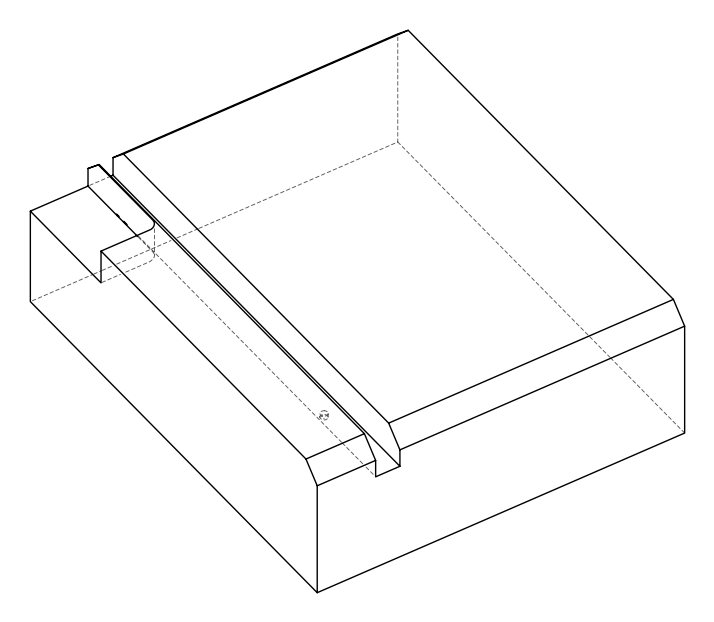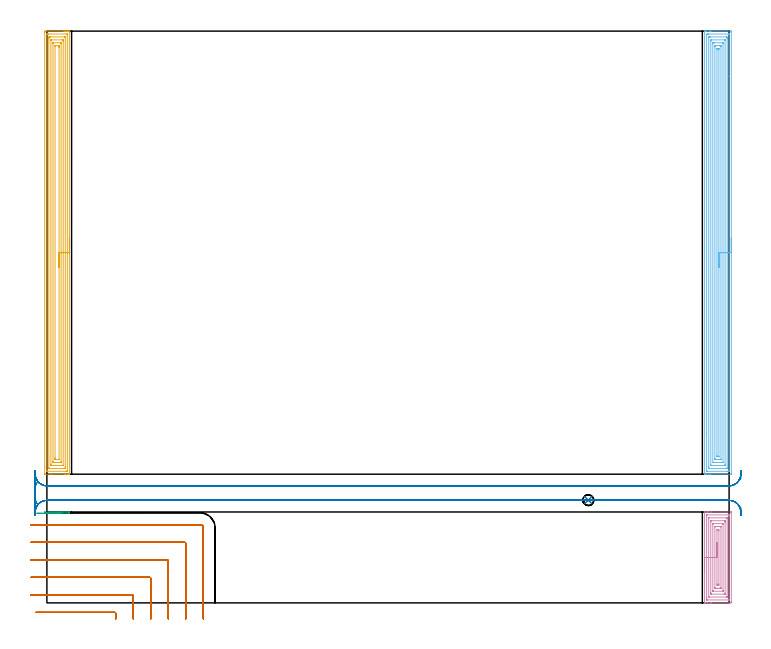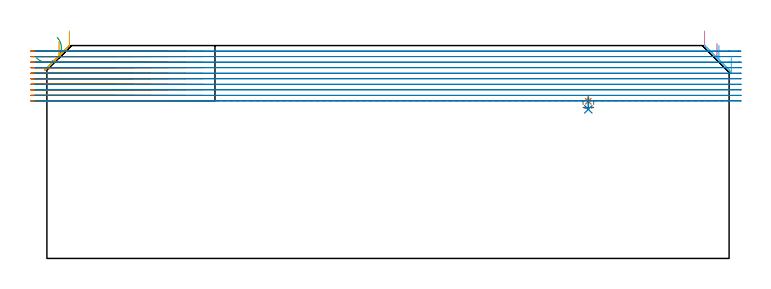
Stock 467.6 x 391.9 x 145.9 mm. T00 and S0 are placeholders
(PLAN: 8 operations, 3 tool changes, 73.5 min)
(1 SPOT_DRILL | STEP1POCKET | NXT0321_9005460120000 | 0.04 min | 4146 mm3)
(2 DRILL_BLIND_HOLE_INTO_CENTER | STEP1POCKET | NXT0301_045 | 0.04 min | 231 mm3)
(3 AREA_MILL | FG_CHAMFER_SURFACE | UGT0205_001 | 0.33 min | 2262 mm3)
(4 AREA_MILL_1 | FG_CHAMFER_SURFACE_1 | UGT0205_001 | 3.77 min | 11720 mm3)
(5 AREA_MILL_2 | FG_CHAMFER_SURFACE_2 | UGT0205_001 | 14.93 min | 44436 mm3)
(6 AREA_MILL_3 | FG_CHAMFER_SURFACE_3 | UGT0205_001 | 17.29 min | 52149 mm3)
(7 MILL_CORNER_NOTCH_RECTANGULAR | CORNER_NOTCH_RECTANGULAR | NXT0201_012 | Follow Part, ap 4, ae 75% | 16.27 min | 266678 mm3)
(8 MILL_RECTANGULAR_SLOT | SLOT_RECTANGULAR | NXT0201_012 | Follow Part, ap 4, ae 75% | 20.84 min | 450119 mm3)
(TOOL NXT0321_9005460120000 | NC Spot Drill, 142deg, 12mm, Carbide, Uncoated | D12 PA142 FL30 Z2)
(TOOL NXT0301_045 | Carbide Drill 7.4mm [860.1-0740-022A1-MM 2214] | D7.4 PA140 FL41 Z2)
(TOOL UGT0205_001 | Chamfer Mill 20 x 3 x 45 deg. | D20 FL50 Z2)
(TOOL NXT0201_012 | ENDMILL 16mm [2P460-1600-NA 1630] | D16 FL38 Z6)
(OP 1 SPOT_DRILL)
G17 G21 G94 G90
T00 M6
G54
G17 G0 G90 X371.1 Y70.4 S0 M3
G43 Z155.9 H0
G94 G81 G98 Z107.681 F250. R111.
G80
M5
M2
(OP 2 DRILL_BLIND_HOLE_INTO_CENTER)
G17 G21 G94 G90
T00 M6
G54
G17 G0 G90 X371.1 Y70.4 S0 M3
G43 Z155.9 H1
G94 G81 G98 Z102.2 F250. R110.
G80
M5
M2
(OP 3 AREA_MILL)
G17 G21 G94 G90
T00 M6
G54
G17 G0 G90 X6.95 Y61.5 S1061 M3
G43 Z155.9 H0
Z151.587
G94 G1 X7.539 Z150.944 F250.
X8.07 Z150.252
X8.539 Z149.516
X8.942 Z148.742
X9.276 Z147.936
X9.538 Z147.104
X9.727 Z146.252
X9.841 Z145.387
X9.879 Z144.516
X9.841 Z143.644
X9.727 Z142.779
X9.538 Z141.928
X9.276 Z141.096
X8.942 Z140.29
X8.539 Z139.516
X8.07 Z138.78
X7.539 Z138.088
X6.95 Z137.445
X-1.49 Z129.005
X-1.496 Y61.503 Z128.999
X-1.498 Y61.507 Z128.997
X-1.499 Y61.663 Z128.998
Y61.9 Z129.001
X-1.49 Y62.294 Z129.005
X-1.411 Y62.299 Z129.084
X8.719 Y62.3 Z139.212
X9.525 Z140.024
X11.371 Z141.871
X14.952 Z145.452
X15.393 Y62.29 Z145.893
X15.4 Y61.9 Z145.9
X15.393 Y61.51 Z145.893
X14.952 Y61.5 Z145.452
X9.524 Z140.024
X8.719 Z139.212
X6.95 Z137.445
X6.307 Z136.855
X5.615 Z136.324
X4.879 Z135.856
X4.105 Z135.453
X3.299 Z135.119
X2.467 Z134.857
X1.615 Z134.668
X0.75 Z134.554
X-0.121 Z134.516
X-0.993 Z134.554
X-1.858 Z134.668
X-2.709 Z134.857
X-3.541 Z135.119
X-4.347 Z135.453
X-5.121 Z135.856
X-5.857 Z136.324
X-6.549 Z136.855
X-7.192 Z137.445
G0 Z155.9
M5
M2
(OP 4 AREA_MILL_1)
G17 G21 G94 G90
T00 M6
G54
G17 G0 G90 X450.8 Y21.15 S1061 M3
G43 Z155.9 H0
G94 G1 Y21.188 Z155.028 F250.
Y21.302 Z154.163
Y21.491 Z153.312
Y21.753 Z152.48
Y22.087 Z151.674
Y22.49 Z150.9
Y22.958 Z150.164
Y23.49 Z149.472
Y24.079 Z148.829
Y24.722 Z148.239
Y25.414 Z147.708
Y26.15 Z147.24
Y26.924 Z146.837
Y27.73 Z146.503
Y28.562 Z146.241
Y29.414 Z146.052
Y30.278 Z145.938
Y31.15 Z145.9
Y62.209
X450.803 Y62.29 Z145.889
X450.876 Y62.297 Z145.817
X450.957 Y62.3 Z145.741
X452.577 Z144.121
X452.937 Z143.759
X453.117 Z143.58
X454.87 Z141.828
X455.567 Z141.127
X468.716 Z127.98
X469.069 Y62.296 Z127.628
X469.092 Y62.29 Z127.604
X469.098 Y62.266 Z127.598
X469.1 Y61.765 Z127.6
Y1.034
X469.098 Y0.535 Z127.602
X469.094 Y0.152 Z127.603
X469.091 Y0.01 Z127.605
X468.716 Y0. Z127.98
X455.567 Z141.127
X454.87 Z141.828
X454.69 Z142.007
X452.937 Z143.759
X452.577 Z144.121
X451.543 Z145.155
X451.184 Z145.514
X450.957 Z145.741
X450.878 Z145.815
X450.873 Y0.001 Z145.821
X450.803 Y0.01 Z145.889
X450.8 Y0.091 Z145.9
Y31.15
X452.214 Z144.486
X452.215 Y60.173 Z144.485
X452.216 Y60.265 Z144.484
X452.218 Y60.286 Z144.482
X452.22 Y60.289 Z144.48
X452.239 Y60.293 Z144.461
X452.326 Y60.297 Z144.374
X452.632 Y60.3 Z144.068
X466.963 Y60.299 Z129.737
X467.537 Y60.297 Z129.163
X467.636 Y60.29 Z129.064
X467.679 Y60.284 Z129.021
X467.683 Y60.149 Z129.017
X467.684 Y59.99 Z129.016
X467.686 Y59.259 Z129.014
Y59.103
X467.685 Y2.127 Z129.015
X467.684 Y2.035 Z129.016
X467.682 Y2.014 Z129.018
X467.68 Y2.011 Z129.02
X467.661 Y2.007 Z129.039
X467.574 Y2.003 Z129.126
X467.268 Y2. Z129.432
X452.937 Y2.001 Z143.763
X452.363 Y2.003 Z144.337
X452.264 Y2.01 Z144.436
X452.221 Y2.016 Z144.479
X452.217 Y2.151 Z144.483
X452.216 Y2.31 Z144.484
X452.214 Y3.041 Z144.486
Y3.197
Y31.15
X453.628 Z143.072
X453.629 Y58.216 Z143.071
X453.63 Y58.262 Z143.07
X453.632 Y58.284 Z143.068
X453.634 Y58.288 Z143.066
X453.648 Y58.292 Z143.052
X453.731 Y58.299 Z142.969
X466.086 Z130.614
X466.17 Y58.298 Z130.53
X466.225 Y58.294 Z130.475
X466.264 Y58.29 Z130.436
X466.266 Y58.276 Z130.434
X466.268 Y58.216 Z130.432
X466.271 Y58.029 Z130.429
Y4.084
X466.27 Y4.038 Z130.43
X466.268 Y4.016 Z130.432
X466.266 Y4.012 Z130.434
X466.252 Y4.008 Z130.448
X466.169 Y4.001 Z130.531
X453.814 Y4. Z142.886
X453.73 Y4.002 Z142.97
X453.675 Y4.006 Z143.025
X453.636 Y4.01 Z143.064
X453.634 Y4.024 Z143.066
X453.632 Y4.084 Z143.068
X453.629 Y4.271 Z143.071
X453.628 Y31.15 Z143.072
X455.043 Z141.657
Y55.553
X455.045 Y56.082 Z141.655
X455.048 Y56.26 Z141.652
X455.049 Y56.284 Z141.651
X455.062 Y56.29 Z141.638
X455.106 Y56.294 Z141.594
X455.198 Y56.298 Z141.502
X455.567 Y56.3 Z141.133
X455.706 Z140.994
X464.473 Y56.299 Z132.227
X464.727 Y56.294 Z131.973
X464.847 Y56.29 Z131.853
X464.85 Y56.223 Z131.85
X464.855 Y55.913 Z131.845
X464.857 Y55.553 Z131.843
Y55.023
Y6.747
X464.855 Y6.218 Z131.845
X464.852 Y6.04 Z131.848
X464.851 Y6.016 Z131.849
X464.838 Y6.01 Z131.862
X464.794 Y6.006 Z131.906
X464.702 Y6.002 Z131.998
X464.333 Y6. Z132.367
X464.194 Z132.506
X455.427 Y6.001 Z141.273
X455.173 Y6.006 Z141.527
X455.053 Y6.01 Z141.647
X455.05 Y6.077 Z141.65
X455.045 Y6.387 Z141.655
X455.043 Y6.747 Z141.657
Y7.277
Y31.15
X456.457 Z140.243
Y53.765
X456.46 Y54.216 Z140.24
X456.461 Y54.269 Z140.239
X456.463 Y54.288 Z140.237
X456.497 Y54.291 Z140.203
X456.634 Y54.296 Z140.066
X456.806 Y54.299 Z139.894
X462.942 Y54.3 Z133.758
X463.301 Y54.298 Z133.399
X463.361 Y54.296 Z133.339
X463.424 Y54.29 Z133.276
X463.437 Y54.285 Z133.263
X463.439 Y54.265 Z133.261
X463.441 Y54.213 Z133.259
X463.443 Y53.792 Z133.257
Y8.535
X463.44 Y8.084 Z133.26
X463.439 Y8.031 Z133.261
X463.437 Y8.012 Z133.263
X463.403 Y8.009 Z133.297
X463.266 Y8.004 Z133.434
X463.094 Y8.001 Z133.606
X456.958 Y8. Z139.742
X456.6 Y8.002 Z140.1
X456.539 Y8.004 Z140.161
X456.476 Y8.01 Z140.224
X456.463 Y8.015 Z140.237
X456.461 Y8.035 Z140.239
X456.459 Y8.087 Z140.241
X456.457 Y8.508 Z140.243
Y31.15
X457.871 Z138.829
Y52.004
X457.873 Y52.169 Z138.827
X457.875 Y52.25 Z138.825
X457.878 Y52.284 Z138.822
X457.912 Y52.292 Z138.788
X458.197 Y52.297 Z138.503
X458.781 Y52.3 Z137.919
X460.534 Z136.166
X461.411 Z135.289
X461.703 Y52.296 Z134.997
X461.995 Y52.29 Z134.705
X462.023 Y52.286 Z134.677
X462.025 Y52.26 Z134.675
X462.028 Y52.202 Z134.672
X462.029 Y52.114 Z134.671
Y52.004
Y10.296
X462.027 Y10.131 Z134.673
X462.025 Y10.05 Z134.675
X462.022 Y10.016 Z134.678
X461.988 Y10.008 Z134.712
X461.703 Y10.003 Z134.997
X461.119 Y10. Z135.581
X459.366 Z137.334
X458.489 Z138.211
X458.197 Y10.004 Z138.503
X457.905 Y10.01 Z138.795
X457.877 Y10.014 Z138.823
X457.875 Y10.04 Z138.825
X457.872 Y10.098 Z138.828
X457.871 Y10.186 Z138.829
Y10.296
Y31.15
X459.285 Z137.415
X459.286 Y49.342 Z137.414
X459.29 Y50.01 Z137.41
X459.292 Y50.229 Z137.408
X459.887 Y50.293 Z136.813
X459.95 Y50.29 Z136.75
X460.608 Y50.229 Z136.092
X460.613 Y49.558 Z136.087
X460.614 Y49.342 Z136.086
Y12.958
X460.61 Y12.29 Z136.09
X460.608 Y12.071 Z136.092
X460.013 Y12.007 Z136.687
X459.95 Y12.01 Z136.75
X459.292 Y12.071 Z137.408
X459.287 Y12.742 Z137.413
X459.286 Y12.958 Z137.414
X459.285 Y31.15 Z137.415
Y32.022 Z137.453
Y32.886 Z137.567
Y33.738 Z137.755
Y34.57 Z138.018
Y35.376 Z138.352
Y36.15 Z138.754
Y36.886 Z139.223
Y37.578 Z139.754
Y38.221 Z140.344
Y38.81 Z140.987
Y39.342 Z141.679
Y39.81 Z142.415
Y40.213 Z143.189
Y40.547 Z143.995
Y40.809 Z144.827
Y40.998 Z145.678
Y41.112 Z146.543
Y41.15 Z147.415
G0 Z155.9
M5
M2
(OP 5 AREA_MILL_2)
G17 G21 G94 G90
T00 M6
G54
G17 G0 G90 X15.4 Y250.05 S1061 M3
G43 Z155.9 H0
G94 G1 Y250.012 Z155.028 F250.
Y249.898 Z154.163
Y249.709 Z153.312
Y249.447 Z152.48
Y249.113 Z151.674
Y248.71 Z150.9
Y248.241 Z150.164
Y247.71 Z149.472
Y247.121 Z148.829
Y246.478 Z148.239
Y245.786 Z147.708
Y245.05 Z147.24
Y244.276 Z146.837
Y243.47 Z146.503
Y242.638 Z146.241
Y241.786 Z146.052
Y240.922 Z145.938
Y240.05 Z145.9
Y88.357
X15.397 Y88.209 Z145.888
X15.383 Y88.207 Z145.874
X15.053 Y88.2 Z145.553
X14.648 Z145.147
X14.024 Z144.519
X12.828 Z143.325
X12.256 Z142.75
X3.004 Z133.501
X-1.228 Z129.269
X-1.296 Y88.201 Z129.201
X-1.492 Y88.21 Z129.005
X-1.499 Y88.406 Z128.999
X-1.5 Y93.524 Z129.
Y390.9
X-1.499 Y391.297 Z129.001
X-1.495 Y391.787 Z129.003
X-1.492 Y391.891 Z129.006
X-1.009 Y391.9 Z129.488
X11.658 Z142.153
X12.256 Z142.75
X12.828 Z143.325
X13.14 Z143.636
X13.713 Z144.209
X14.024 Z144.519
X15.054 Z145.553
X15.383 Y391.893 Z145.874
X15.397 Y391.891 Z145.888
X15.4 Y391.742 Z145.9
Y240.05
X13.986 Z144.486
Y90.588
X13.984 Y90.375 Z144.484
X13.982 Y90.269 Z144.482
X13.979 Y90.224 Z144.479
X13.909 Y90.21 Z144.409
X13.523 Y90.202 Z144.023
X13.14 Y90.201 Z143.64
X12.64 Y90.2 Z143.14
X0.26 Z130.76
X0.033 Y90.205 Z130.533
X-0.07 Y90.21 Z130.43
X-0.079 Y90.215 Z130.421
X-0.082 Y90.231 Z130.418
X-0.085 Y90.276 Z130.415
X-0.086 Y90.367 Z130.414
Y90.549
Y389.512
X-0.084 Y389.725 Z130.416
X-0.082 Y389.831 Z130.418
X-0.079 Y389.876 Z130.421
X-0.009 Y389.89 Z130.491
X0.377 Y389.898 Z130.877
X0.76 Y389.899 Z131.26
X1.26 Y389.9 Z131.76
X13.64 Y389.899 Z144.14
X13.867 Y389.895 Z144.367
X13.97 Y389.89 Z144.47
X13.979 Y389.885 Z144.479
X13.982 Y389.869 Z144.482
X13.985 Y389.824 Z144.485
Y389.733
X13.986 Y389.551 Z144.486
Y240.05
X12.571 Z143.071
Y93.265
X12.57 Y92.947 Z143.07
X12.566 Y92.373 Z143.066
X12.564 Y92.223 Z143.064
X12.419 Y92.208 Z142.919
X12.256 Y92.204 Z142.756
X11.542 Y92.2 Z142.042
X11.371 Z141.871
X1.644 Y92.201 Z132.144
X1.473 Y92.205 Z131.973
X1.36 Y92.21 Z131.86
X1.334 Y92.215 Z131.834
X1.333 Y92.229 Z131.833
X1.33 Y92.267 Z131.83
X1.329 Y92.373 Z131.829
Y386.835
Y387.153
X1.334 Y387.727 Z131.834
X1.335 Y387.877 Z131.835
X1.48 Y387.892 Z131.98
X1.644 Y387.896 Z132.144
X2.357 Y387.9 Z132.857
X2.528 Z133.028
X12.256 Y387.899 Z142.756
X12.427 Y387.895 Z142.927
X12.54 Y387.89 Z143.04
X12.566 Y387.885 Z143.066
X12.567 Y387.871 Z143.067
X12.569 Y387.833 Z143.069
X12.571 Y387.727 Z143.071
Y240.05
X11.157 Z141.657
Y94.374
X11.156 Y94.277 Z141.656
X11.153 Y94.219 Z141.653
X11.15 Y94.211 Z141.65
X11.144 Y94.206 Z141.644
X11.119 Y94.203 Z141.619
X10.908 Y94.201 Z141.408
X3.37 Y94.2 Z133.87
X2.981 Y94.205 Z133.481
X2.787 Y94.21 Z133.287
X2.749 Y94.215 Z133.249
X2.747 Y94.247 Z133.247
X2.745 Y94.303 Z133.245
X2.743 Y94.833 Z133.243
Y95.05
Y385.726
X2.744 Y385.823 Z133.244
X2.747 Y385.881 Z133.247
X2.749 Y385.889 Z133.249
X2.756 Y385.894 Z133.256
X2.781 Y385.897 Z133.281
X2.992 Y385.899 Z133.492
X10.53 Y385.9 Z141.03
X10.919 Y385.894 Z141.419
X11.113 Y385.89 Z141.613
X11.151 Y385.885 Z141.651
X11.153 Y385.853 Z141.653
X11.155 Y385.797 Z141.655
X11.157 Y385.267 Z141.657
Y385.05
Y240.05
X9.743 Z140.243
Y96.693
X9.742 Y96.551 Z140.242
X9.736 Y96.269 Z140.236
X9.734 Y96.209 Z140.234
X9.72 Y96.206 Z140.22
X9.681 Y96.202 Z140.181
X9.603 Y96.201 Z140.103
X9.347 Y96.2 Z139.847
X4.297 Z134.797
X4.207 Y96.202 Z134.707
X4.181 Y96.205 Z134.681
X4.171 Y96.209 Z134.671
X4.164 Y96.224 Z134.664
X4.16 Y96.41 Z134.66
X4.157 Y96.693 Z134.657
Y96.834
Y383.407
X4.158 Y383.549 Z134.658
X4.164 Y383.831 Z134.664
X4.166 Y383.891 Z134.666
X4.18 Y383.894 Z134.68
X4.219 Y383.898 Z134.719
X4.297 Y383.899 Z134.797
X4.553 Y383.9 Z135.053
X9.603 Z140.103
X9.693 Y383.898 Z140.193
X9.719 Y383.895 Z140.219
X9.729 Y383.891 Z140.229
X9.736 Y383.876 Z140.236
X9.74 Y383.69 Z140.24
X9.742 Y383.407 Z140.242
X9.743 Y383.266 Z140.243
Y240.05
X8.329 Z138.829
X8.328 Y98.369 Z138.828
X8.326 Y98.245 Z138.826
X8.323 Y98.216 Z138.823
X8.321 Y98.21 Z138.821
X8.308 Y98.206 Z138.808
X8.248 Y98.201 Z138.748
X6.066 Z136.566
X5.593 Y98.204 Z136.093
X5.579 Y98.21 Z136.079
X5.577 Y98.22 Z136.077
X5.573 Y98.619 Z136.073
X5.571 Y99.118 Z136.071
Y99.511
X5.572 Y381.731 Z136.072
X5.574 Y381.855 Z136.074
X5.576 Y381.884 Z136.076
X5.579 Y381.89 Z136.079
X5.592 Y381.894 Z136.092
X5.652 Y381.899 Z136.152
X7.834 Z138.334
X8.307 Y381.896 Z138.807
X8.321 Y381.89 Z138.821
X8.323 Y381.88 Z138.823
X8.327 Y381.481 Z138.827
X8.329 Y380.982 Z138.829
Y380.589
Y240.05
Y239.178 Z138.867
Y238.313 Z138.981
Y237.462 Z139.17
Y236.63 Z139.432
Y235.824 Z139.766
Y235.05 Z140.169
Y234.314 Z140.637
Y233.622 Z141.168
Y232.979 Z141.758
Y232.39 Z142.401
Y231.858 Z143.093
Y231.39 Z143.829
Y230.987 Z144.603
Y230.653 Z145.409
Y230.391 Z146.241
Y230.202 Z147.092
Y230.088 Z147.957
Y230.05 Z148.829
G0 Z155.9
M5
M2
(OP 6 AREA_MILL_3)
G17 G21 G94 G90
T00 M6
G54
G17 G0 G90 X469.1 Y250.05 S1061 M3
G43 Z155.9 H0
Z137.6
G94 G1 Y250.012 Z136.728 F250.
Y249.898 Z135.863
Y249.709 Z135.012
Y249.447 Z134.18
Y249.113 Z133.374
Y248.71 Z132.6
Y248.241 Z131.864
Y247.71 Z131.172
Y247.121 Z130.529
Y246.478 Z129.94
Y245.786 Z129.408
Y245.05 Z128.94
Y244.276 Z128.537
Y243.47 Z128.203
Y242.638 Z127.941
Y241.786 Z127.752
Y240.922 Z127.638
Y240.05 Z127.6
Y88.803
X469.095 Y88.296 Z127.603
X469.092 Y88.21 Z127.606
X469. Y88.2 Z127.697
X454.69 Z142.005
X453.246 Z143.451
X452.06 Z144.634
X451.07 Z145.629
X450.934 Y88.201 Z145.758
X450.87 Y88.204 Z145.821
X450.802 Y88.21 Z145.888
X450.8 Y88.357 Z145.9
Y391.743
X450.802 Y391.89 Z145.888
X450.933 Y391.897 Z145.759
X451.071 Y391.9 Z145.629
X451.442 Z145.257
X452.06 Z144.634
X454.123 Z142.575
X454.69 Z142.005
X455.283 Z141.412
X468.716 Z127.981
X469.003 Y391.897 Z127.694
X469.092 Y391.89 Z127.605
X469.099 Y391.799 Z127.599
X469.1 Y391.296 Z127.6
Y240.05
X467.686 Z129.014
X467.685 Y90.746 Z129.015
X467.684 Y90.588 Z129.016
X467.679 Y90.23 Z129.021
X467.335 Y90.209 Z129.365
X466.963 Y90.203 Z129.737
X466.467 Y90.2 Z130.233
X466.086 Z130.614
X452.441 Z144.259
X452.278 Y90.203 Z144.422
X452.25 Y90.205 Z144.45
X452.226 Y90.209 Z144.475
X452.221 Y90.243 Z144.479
X452.216 Y90.429 Z144.484
X452.215 Y90.588 Z144.485
X452.214 Y116.336 Z144.486
X452.215 Y389.354 Z144.485
X452.216 Y389.512 Z144.484
X452.221 Y389.87 Z144.479
X452.565 Y389.89 Z144.135
X452.937 Y389.896 Z143.763
X453.433 Y389.9 Z143.267
X453.814 Z142.886
X467.459 Z129.241
X467.622 Y389.897 Z129.078
X467.65 Y389.895 Z129.05
X467.675 Y389.891 Z129.025
X467.679 Y389.857 Z129.021
X467.684 Y389.671 Z129.016
X467.685 Y389.512 Z129.015
X467.686 Y360.89 Z129.014
Y240.05
X466.272 Z130.428
X466.271 Y92.373 Z130.429
X466.27 Y92.278 Z130.43
X466.267 Y92.232 Z130.433
X466.265 Y92.215 Z130.435
X466.249 Y92.207 Z130.451
X466.086 Y92.204 Z130.614
X465.379 Y92.2 Z131.321
X465.21 Z131.49
X453.982 Y92.201 Z142.718
X453.814 Y92.205 Z142.886
X453.65 Y92.21 Z143.05
X453.635 Y92.373 Z143.065
X453.633 Y92.557 Z143.067
X453.629 Y93.265 Z143.071
Y93.453
Y387.727
X453.63 Y387.821 Z143.07
X453.633 Y387.868 Z143.067
X453.635 Y387.885 Z143.065
X453.651 Y387.893 Z143.049
X453.814 Y387.896 Z142.886
X454.521 Y387.9 Z142.179
X454.69 Z142.01
X465.918 Y387.899 Z130.782
X466.086 Y387.895 Z130.614
X466.25 Y387.89 Z130.45
X466.265 Y387.727 Z130.435
X466.267 Y387.543 Z130.433
X466.271 Y386.835 Z130.429
Y386.646
X466.272 Y240.05 Z130.428
X464.857 Z131.843
Y95.05
X464.855 Y94.518 Z131.845
X464.852 Y94.338 Z131.848
X464.848 Y94.21 Z131.852
X464.291 Y94.2 Z132.409
X455.525 Z141.175
X455.152 Y94.206 Z141.548
X455.06 Y94.21 Z141.64
X455.049 Y94.215 Z141.651
X455.047 Y94.229 Z141.653
X455.044 Y94.26 Z141.656
X455.043 Y94.328 Z141.657
Y94.691
Y385.05
X455.045 Y385.582 Z141.655
X455.048 Y385.761 Z141.652
X455.052 Y385.89 Z141.648
X455.609 Y385.9 Z141.091
X464.375 Z132.325
X464.748 Y385.893 Z131.952
X464.84 Y385.89 Z131.86
X464.851 Y385.885 Z131.849
X464.853 Y385.871 Z131.847
X464.856 Y385.84 Z131.844
X464.857 Y385.772 Z131.843
Y385.409
Y240.05
X463.443 Z133.257
X463.442 Y96.395 Z133.258
X463.441 Y96.285 Z133.259
X463.439 Y96.231 Z133.261
X463.437 Y96.212 Z133.263
X463.41 Y96.21 Z133.29
X463.2 Y96.203 Z133.5
X462.58 Y96.2 Z134.12
X462.326 Z134.374
X457.066 Y96.201 Z139.634
X456.588 Y96.206 Z140.112
X456.477 Y96.21 Z140.223
X456.463 Y96.214 Z140.237
X456.461 Y96.234 Z140.239
X456.459 Y96.286 Z140.241
X456.457 Y96.393 Z140.243
X456.458 Y383.705 Z140.242
X456.459 Y383.815 Z140.241
X456.461 Y383.869 Z140.239
X456.463 Y383.888 Z140.237
X456.49 Y383.89 Z140.21
X456.7 Y383.897 Z140.
X457.32 Y383.9 Z139.38
X457.574 Z139.126
X462.834 Y383.899 Z133.866
X463.312 Y383.893 Z133.388
X463.423 Y383.89 Z133.277
X463.437 Y383.886 Z133.263
X463.439 Y383.866 Z133.261
X463.441 Y383.813 Z133.259
X463.443 Y383.707 Z133.257
Y240.05
X462.029 Z134.671
Y98.619
X462.028 Y98.289 Z134.672
X462.025 Y98.241 Z134.675
X462.023 Y98.218 Z134.677
X462.01 Y98.21 Z134.69
X461.909 Y98.205 Z134.791
X461.703 Y98.202 Z134.997
X461.238 Y98.2 Z135.462
X458.608 Z138.092
X458.197 Y98.201 Z138.503
X458.06 Y98.202 Z138.64
X457.95 Y98.206 Z138.75
X457.883 Y98.21 Z138.817
X457.878 Y98.288 Z138.822
X457.874 Y98.619 Z138.826
X457.872 Y98.95 Z138.828
X457.871 Y381.481 Z138.829
X457.872 Y381.811 Z138.828
X457.875 Y381.859 Z138.825
X457.877 Y381.882 Z138.823
X457.89 Y381.89 Z138.81
X457.991 Y381.895 Z138.709
X458.197 Y381.898 Z138.503
X458.662 Y381.9 Z138.038
X461.292 Z135.408
X461.703 Y381.899 Z134.997
X461.84 Y381.898 Z134.86
X461.95 Y381.894 Z134.75
X462.017 Y381.89 Z134.683
X462.022 Y381.812 Z134.678
X462.026 Y381.481 Z134.674
X462.028 Y381.15 Z134.672
X462.029 Y240.05 Z134.671
X460.615 Z136.085
Y100.619
X460.613 Y100.403 Z136.087
X460.61 Y100.235 Z136.09
X460.609 Y100.221 Z136.091
X460.588 Y100.21 Z136.112
X460.483 Y100.205 Z136.217
X460.35 Y100.201 Z136.35
X459.75 Z136.95
X459.351 Y100.207 Z137.349
X459.3 Y100.21 Z137.4
X459.292 Y100.219 Z137.408
X459.289 Y100.248 Z137.411
X459.286 Y100.307 Z137.414
Y100.403
X459.285 Y101.08 Z137.415
Y379.481
X459.287 Y379.696 Z137.413
X459.29 Y379.864 Z137.41
X459.291 Y379.879 Z137.409
X459.312 Y379.89 Z137.388
X459.417 Y379.895 Z137.283
X459.55 Y379.899 Z137.15
X460.15 Z136.55
X460.55 Y379.893 Z136.15
X460.6 Y379.89 Z136.1
X460.608 Y379.881 Z136.092
X460.611 Y379.852 Z136.089
X460.614 Y379.793 Z136.086
X460.615 Y379.696 Z136.085
Y379.02
Y240.05
Y239.178 Z136.123
Y238.313 Z136.237
Y237.462 Z136.426
Y236.63 Z136.688
Y235.824 Z137.022
Y235.05 Z137.425
Y234.314 Z137.894
Y233.622 Z138.425
Y232.979 Z139.014
Y232.39 Z139.657
Y231.858 Z140.349
Y231.39 Z141.085
Y230.987 Z141.859
Y230.653 Z142.665
Y230.391 Z143.497
Y230.202 Z144.349
Y230.088 Z145.214
Y230.05 Z146.085
G0 Z155.9
M5
M2
(OP 7 MILL_CORNER_NOTCH_RECTANGULAR)
G17 G21 G94 G90
T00 M6
G54
G17 G0 G90 X47.2 Y-11. S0 M3
G43 Z155.9 H1
Z142.11
G94 G1 Y-8. F250.
Y-7.294 F500.
G3 X46.406 Y-6.5 R0.8
G1 X-4.664
X-7.664 F250.
G0 Z155.9
X59.2 Y-11.
Z142.11
G1 Y-8.
Y4.705 F500.
G3 X58.405 Y5.5 R0.8
G1 X-7.746
X-8. Y5.501
X-11. Y5.517 F250.
G0 Z155.9
X71.2 Y-11.
Z142.11
G1 Y-8.
Y16.705 F500.
G3 X70.405 Y17.5 R0.8
G1 X-7.746
X-8. Y17.501
X-11. Y17.522 F250.
G0 Z155.9
X83.2 Y-11.
Z142.11
G1 Y-8.
Y28.705 F500.
G3 X82.405 Y29.5 R0.8
G1 X-7.746
G2 X-8. Y29.501 R24.
G1 X-11. Y29.533 F250.
G0 Z155.9
X95.2 Y-11.
Z142.11
G1 Y-8.
Y40.705 F500.
G3 X94.405 Y41.5 R0.8
G1 X-7.746
G2 X-8. Y41.503 R12.
G1 X-10.999 Y41.566 F250.
G0 Z155.9
X107.2 Y-11.
Z142.11
G1 Y-8.
Y51.7 F500.
G3 X105.4 Y53.5 R1.8
G1 X-7.746
X-10.746 F250.
G0 Z155.9
X47.2 Y-11.
Z138.32
G1 Y-8.
Y-7.294 F500.
G3 X46.406 Y-6.5 R0.8
G1 X-4.664
X-7.664 F250.
G0 Z155.9
X59.2 Y-11.
Z138.32
G1 Y-8.
Y4.705 F500.
G3 X58.405 Y5.5 R0.8
G1 X-7.746
X-8. Y5.501
X-11. Y5.517 F250.
G0 Z155.9
X71.2 Y-11.
Z138.32
G1 Y-8.
Y16.705 F500.
G3 X70.405 Y17.5 R0.8
G1 X-7.746
X-8. Y17.501
X-11. Y17.522 F250.
G0 Z155.9
X83.2 Y-11.
Z138.32
G1 Y-8.
Y28.705 F500.
G3 X82.405 Y29.5 R0.8
G1 X-7.746
G2 X-8. Y29.501 R24.
G1 X-11. Y29.533 F250.
G0 Z155.9
X95.2 Y-11.
Z138.32
G1 Y-8.
Y40.705 F500.
G3 X94.405 Y41.5 R0.8
G1 X-7.746
G2 X-8. Y41.503 R12.
G1 X-10.999 Y41.566 F250.
G0 Z155.9
X107.2 Y-11.
Z138.32
G1 Y-8.
Y51.7 F500.
G3 X105.4 Y53.5 R1.8
G1 X-7.746
X-10.746 F250.
G0 Z155.9
X47.2 Y-11.
Z134.53
G1 Y-8.
Y-7.294 F500.
G3 X46.406 Y-6.5 R0.8
G1 X-4.664
X-7.664 F250.
G0 Z155.9
X59.2 Y-11.
Z134.53
G1 Y-8.
Y4.705 F500.
G3 X58.405 Y5.5 R0.8
G1 X-8.
X-11. F250.
G0 Z155.9
X71.2 Y-11.
Z134.53
G1 Y-8.
Y16.705 F500.
G3 X70.405 Y17.5 R0.8
G1 X-8.
X-11. F250.
G0 Z155.9
X83.2 Y-11.
Z134.53
G1 Y-8.
Y28.705 F500.
G3 X82.405 Y29.5 R0.8
G1 X-8.
X-11. F250.
G0 Z155.9
X95.2 Y-11.
Z134.53
G1 Y-8.
Y40.705 F500.
G3 X94.405 Y41.5 R0.8
G1 X-8.
X-11. F250.
G0 Z155.9
X107.2 Y-11.
Z134.53
G1 Y-8.
Y51.7 F500.
G3 X105.4 Y53.5 R1.8
G1 X-8.
X-11. F250.
G0 Z155.9
X47.2 Y-11.
Z130.74
G1 Y-8.
Y-7.294 F500.
G3 X46.406 Y-6.5 R0.8
G1 X-4.664
X-7.664 F250.
G0 Z155.9
X59.2 Y-11.
Z130.74
G1 Y-8.
Y4.705 F500.
G3 X58.405 Y5.5 R0.8
G1 X-8.
X-11. F250.
G0 Z155.9
X71.2 Y-11.
Z130.74
G1 Y-8.
Y16.705 F500.
G3 X70.405 Y17.5 R0.8
G1 X-8.
X-11. F250.
G0 Z155.9
X83.2 Y-11.
Z130.74
G1 Y-8.
Y28.705 F500.
G3 X82.405 Y29.5 R0.8
G1 X-8.
X-11. F250.
G0 Z155.9
X95.2 Y-11.
Z130.74
G1 Y-8.
Y40.705 F500.
G3 X94.405 Y41.5 R0.8
G1 X-8.
X-11. F250.
G0 Z155.9
X107.2 Y-11.
Z130.74
G1 Y-8.
Y51.7 F500.
G3 X105.4 Y53.5 R1.8
G1 X-8.
X-11. F250.
G0 Z155.9
X47.2 Y-11.
Z126.95
G1 Y-8.
Y-7.294 F500.
G3 X46.406 Y-6.5 R0.8
G1 X-4.664
X-7.664 F250.
G0 Z155.9
X59.2 Y-11.
Z126.95
G1 Y-8.
Y4.705 F500.
G3 X58.405 Y5.5 R0.8
G1 X-8.
X-11. F250.
G0 Z155.9
X71.2 Y-11.
Z126.95
G1 Y-8.
Y16.705 F500.
G3 X70.405 Y17.5 R0.8
G1 X-8.
X-11. F250.
G0 Z155.9
X83.2 Y-11.
Z126.95
G1 Y-8.
Y28.705 F500.
G3 X82.405 Y29.5 R0.8
G1 X-8.
X-11. F250.
G0 Z155.9
X95.2 Y-11.
Z126.95
G1 Y-8.
Y40.705 F500.
G3 X94.405 Y41.5 R0.8
G1 X-8.
X-11. F250.
G0 Z155.9
X107.2 Y-11.
Z126.95
G1 Y-8.
Y51.7 F500.
G3 X105.4 Y53.5 R1.8
G1 X-8.
X-11. F250.
G0 Z155.9
X47.2 Y-11.
Z123.16
G1 Y-8.
Y-7.294 F500.
G3 X46.406 Y-6.5 R0.8
G1 X-4.664
X-7.664 F250.
G0 Z155.9
X59.2 Y-11.
Z123.16
G1 Y-8.
Y4.705 F500.
G3 X58.405 Y5.5 R0.8
G1 X-8.
X-11. F250.
G0 Z155.9
X71.2 Y-11.
Z123.16
G1 Y-8.
Y16.705 F500.
G3 X70.405 Y17.5 R0.8
G1 X-8.
X-11. F250.
G0 Z155.9
X83.2 Y-11.
Z123.16
G1 Y-8.
Y28.705 F500.
G3 X82.405 Y29.5 R0.8
G1 X-8.
X-11. F250.
G0 Z155.9
X95.2 Y-11.
Z123.16
G1 Y-8.
Y40.705 F500.
G3 X94.405 Y41.5 R0.8
G1 X-8.
X-11. F250.
G0 Z155.9
X107.2 Y-11.
Z123.16
G1 Y-8.
Y51.7 F500.
G3 X105.4 Y53.5 R1.8
G1 X-8.
X-11. F250.
G0 Z155.9
X47.2 Y-11.
Z119.37
G1 Y-8.
Y-7.294 F500.
G3 X46.406 Y-6.5 R0.8
G1 X-4.664
X-7.664 F250.
G0 Z155.9
X59.2 Y-11.
Z119.37
G1 Y-8.
Y4.705 F500.
G3 X58.405 Y5.5 R0.8
G1 X-8.
X-11. F250.
G0 Z155.9
X71.2 Y-11.
Z119.37
G1 Y-8.
Y16.705 F500.
G3 X70.405 Y17.5 R0.8
G1 X-8.
X-11. F250.
G0 Z155.9
X83.2 Y-11.
Z119.37
G1 Y-8.
Y28.705 F500.
G3 X82.405 Y29.5 R0.8
G1 X-8.
X-11. F250.
G0 Z155.9
X95.2 Y-11.
Z119.37
G1 Y-8.
Y40.705 F500.
G3 X94.405 Y41.5 R0.8
G1 X-8.
X-11. F250.
G0 Z155.9
X107.2 Y-11.
Z119.37
G1 Y-8.
Y51.7 F500.
G3 X105.4 Y53.5 R1.8
G1 X-8.
X-11. F250.
G0 Z155.9
X47.2 Y-11.
Z115.58
G1 Y-8.
Y-7.294 F500.
G3 X46.406 Y-6.5 R0.8
G1 X-4.664
X-7.664 F250.
G0 Z155.9
X59.2 Y-11.
Z115.58
G1 Y-8.
Y4.705 F500.
G3 X58.405 Y5.5 R0.8
G1 X-8.
X-11. F250.
G0 Z155.9
X71.2 Y-11.
Z115.58
G1 Y-8.
Y16.705 F500.
G3 X70.405 Y17.5 R0.8
G1 X-8.
X-11. F250.
G0 Z155.9
X83.2 Y-11.
Z115.58
G1 Y-8.
Y28.705 F500.
G3 X82.405 Y29.5 R0.8
G1 X-8.
X-11. F250.
G0 Z155.9
X95.2 Y-11.
Z115.58
G1 Y-8.
Y40.705 F500.
G3 X94.405 Y41.5 R0.8
G1 X-8.
X-11. F250.
G0 Z155.9
X107.2 Y-11.
Z115.58
G1 Y-8.
Y51.7 F500.
G3 X105.4 Y53.5 R1.8
G1 X-8.
X-11. F250.
G0 Z155.9
X47.2 Y-11.
Z111.79
G1 Y-8.
Y-7.294 F500.
G3 X46.406 Y-6.5 R0.8
G1 X-4.664
X-7.664 F250.
G0 Z155.9
X59.2 Y-11.
Z111.79
G1 Y-8.
Y4.705 F500.
G3 X58.405 Y5.5 R0.8
G1 X-8.
X-11. F250.
G0 Z155.9
X71.2 Y-11.
Z111.79
G1 Y-8.
Y16.705 F500.
G3 X70.405 Y17.5 R0.8
G1 X-8.
X-11. F250.
G0 Z155.9
X83.2 Y-11.
Z111.79
G1 Y-8.
Y28.705 F500.
G3 X82.405 Y29.5 R0.8
G1 X-8.
X-11. F250.
G0 Z155.9
X95.2 Y-11.
Z111.79
G1 Y-8.
Y40.705 F500.
G3 X94.405 Y41.5 R0.8
G1 X-8.
X-11. F250.
G0 Z155.9
X107.2 Y-11.
Z111.79
G1 Y-8.
Y51.7 F500.
G3 X105.4 Y53.5 R1.8
G1 X-8.
X-11. F250.
G0 Z155.9
X47.2 Y-11.
Z108.
G1 Y-8.
Y-7.294 F500.
G3 X46.406 Y-6.5 R0.8
G1 X-4.664
X-7.664 F250.
G0 Z155.9
X59.2 Y-11.
Z108.
G1 Y-8.
Y4.705 F500.
G3 X58.405 Y5.5 R0.8
G1 X-8.
X-11. F250.
G0 Z155.9
X71.2 Y-11.
Z108.
G1 Y-8.
Y16.705 F500.
G3 X70.405 Y17.5 R0.8
G1 X-8.
X-11. F250.
G0 Z155.9
X83.2 Y-11.
Z108.
G1 Y-8.
Y28.705 F500.
G3 X82.405 Y29.5 R0.8
G1 X-8.
X-11. F250.
G0 Z155.9
X95.2 Y-11.
Z108.
G1 Y-8.
Y40.705 F500.
G3 X94.405 Y41.5 R0.8
G1 X-8.
X-11. F250.
G0 Z155.9
X107.2 Y-11.
Z108.
G1 Y-8.
Y51.7 F500.
G3 X105.4 Y53.5 R1.8
G1 X-8.
X-11. F250.
G0 Z155.9
M5
M2
(OP 8 MILL_RECTANGULAR_SLOT)
G17 G21 G94 G90
T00 M6
G54
G17 G0 G90 X475.72 Y85.542 S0 M3
G43 Z155.9 H1
Z142.11
G94 G1 X473.845 Y83.2 F250.
G2 X467.6 Y80.2 R8. F500.
G1 X0.
G2 X-6.245 Y83.2 R8.
G3 X-7.973 Y78.861 R8.
X-8. Y78.199 R8.
G1 Y72.299
G3 X-6.245 Y67.3 R8.
G2 X0. Y70.3 R8.
G1 X467.6
G2 X473.845 Y67.3 R8.
G1 X475.72 Y64.958 F250.
G0 Y85.542 Z138.32
G1 X473.845 Y83.2
G2 X467.6 Y80.2 R8. F500.
G1 X0.
G2 X-6.245 Y83.2 R8.
G3 X-8. Y78.199 R8.
G1 Y72.299
G3 X-6.245 Y67.3 R8.
G2 X0. Y70.3 R8.
G1 X467.6
G2 X473.845 Y67.3 R8.
G1 X475.72 Y64.958 F250.
G0 X475.993 Y86.602 Z134.53
G1 X474.433 Y84.04
G2 X467.6 Y80.2 R8. F500.
G1 X0.
G2 X-7.219 Y84.752 R8.
G3 X-8. Y81.304 R8.
G1 Y69.204
G3 X-7.217 Y65.752 R8.
G2 X0. Y70.3 R8.
G1 X467.6
G2 X474.433 Y66.461 R8.
G1 X475.993 Y63.899 F250.
G0 X476.123 Y88.797 Z130.74
G1 X475.269 Y85.921
G2 X467.6 Y80.2 R8. F500.
G1 X0.
G2 X-7.854 Y86.68 R8.
G1 X-7.884 Y86.685
G3 X-8. Y85.327 R8.
G1 Y65.169
G3 X-7.884 Y63.813 R8.
G1 X-7.855 Y63.818
G2 X0. Y70.3 R8.
G1 X467.6
G2 X475.268 Y64.58 R8.
G1 X476.123 Y61.704 F250.
G0 X475.83 Y90.496 Z126.95
G1 X475.57 Y87.508
G2 X467.6 Y80.2 R8. F500.
G1 X0.
G2 X-7.97 Y87.508 R8.
G1 X-8.23 Y90.497 F250.
Y60.003
X-7.97 Y62.992
G2 X0. Y70.3 R8. F500.
G1 X467.6
G2 X475.57 Y62.992 R8.
G1 X475.83 Y60.004 F250.
G0 Y90.496 Z123.16
G1 X475.57 Y87.508
G2 X467.6 Y80.2 R8. F500.
G1 X0.
G2 X-7.97 Y87.508 R8.
G1 X-8.23 Y90.497 F250.
Y60.003
X-7.97 Y62.992
G2 X0. Y70.3 R8. F500.
G1 X467.6
G2 X475.57 Y62.992 R8.
G1 X475.83 Y60.004 F250.
G0 Y90.496 Z119.37
G1 X475.57 Y87.508
G2 X467.6 Y80.2 R8. F500.
G1 X0.
G2 X-7.97 Y87.508 R8.
G1 X-8.23 Y90.497 F250.
Y60.003
X-7.97 Y62.992
G2 X0. Y70.3 R8. F500.
G1 X467.6
G2 X475.57 Y62.992 R8.
G1 X475.83 Y60.004 F250.
G0 Y90.496 Z115.58
G1 X475.57 Y87.508
G2 X467.6 Y80.2 R8. F500.
G1 X0.
G2 X-7.97 Y87.508 R8.
G1 X-8.23 Y90.497 F250.
Y60.003
X-7.97 Y62.992
G2 X0. Y70.3 R8. F500.
G1 X467.6
G2 X475.57 Y62.992 R8.
G1 X475.83 Y60.004 F250.
G0 Y90.496 Z111.79
G1 X475.57 Y87.508
G2 X467.6 Y80.2 R8. F500.
G1 X0.
G2 X-7.97 Y87.508 R8.
G1 X-8.23 Y90.497 F250.
Y60.003
X-7.97 Y62.992
G2 X0. Y70.3 R8. F500.
G1 X467.6
G2 X475.57 Y62.992 R8.
G1 X475.83 Y60.004 F250.
G0 Y90.496 Z108.
G1 X475.57 Y87.508
G2 X467.6 Y80.2 R8. F500.
G1 X0.
G2 X-7.97 Y87.508 R8.
G1 X-8.23 Y90.497 F250.
Y60.003
X-7.97 Y62.992
G2 X0. Y70.3 R8. F500.
G1 X467.6
G2 X475.57 Y62.992 R8.
G1 X475.83 Y60.004 F250.
G0 Z155.9
M5
M2
